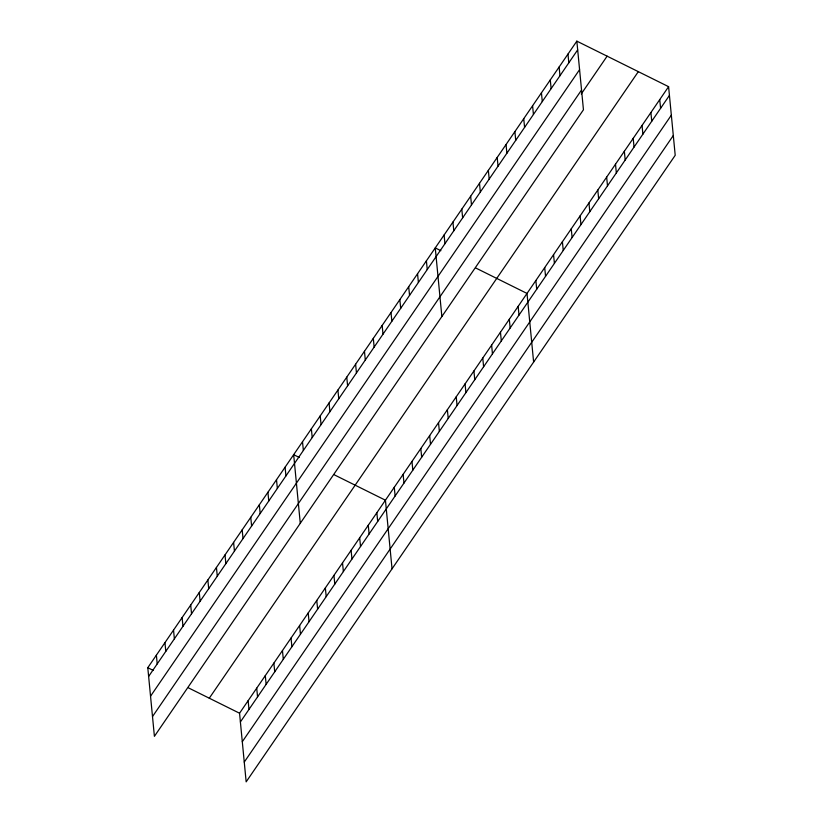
<?xml version="1.0" encoding="UTF-8"?>
<svg xmlns="http://www.w3.org/2000/svg" width="823" height="823" viewBox="0 0 823 823"><rect width="100%" height="100%" fill="white"/><g stroke="black" fill="none" stroke-linecap="round" stroke-linejoin="round"><path stroke-width="1.23" d="M576.841 41.15L583.445 109.778L154.405 736.328L147.79 667.7L576.841 41.15L668.595 86.672L675.21 155.3L246.159 781.85L239.555 713.222L668.595 86.672M148.634 676.424L577.674 49.874M150.537 696.196L579.577 69.646M152.502 716.566L581.542 90.005M581.254 93.945L607.117 56.17M209.279 698.202L638.319 71.652M240.398 721.946L669.438 95.396M242.301 741.718L671.342 115.158M244.256 762.077L673.296 135.528M440.861 250.696L435.254 247.908L441.858 316.536M475.931 268.092L527.008 293.43L533.623 362.058M299.274 457.454L293.667 454.677L300.282 523.305M334.354 474.861L385.431 500.199L392.036 568.816M147.79 667.7L153.407 670.488M188.477 687.884L239.555 713.222M659.748 99.593L660.591 108.317M650.9 112.514L651.744 121.238M642.053 125.435L642.886 134.159M633.206 138.357L634.039 147.08M624.348 151.278L625.192 160.001M615.501 164.209L616.345 172.933M606.654 177.13L607.497 185.854M597.807 190.051L598.64 198.775M588.959 202.972L589.793 211.696M567.983 54.071L568.827 62.795M580.112 215.893L580.945 224.617M559.136 66.992L559.979 75.716M571.255 228.815L572.098 237.538M550.289 79.913L551.132 88.637M562.407 241.746L563.251 250.47M541.441 92.845L542.285 101.568M553.56 254.667L554.404 263.391M532.594 105.766L533.427 114.49M544.713 267.588L545.546 276.312M523.747 118.687L524.58 127.411M535.866 280.509L536.699 289.233M514.889 131.608L515.733 140.332M506.042 144.529L506.886 153.253M518.161 306.351L519.004 315.075M497.195 157.45L498.038 166.174M509.314 319.273L510.157 327.996M488.348 170.382L489.191 179.105M500.466 332.204L501.31 340.928M479.5 183.303L480.334 192.026M491.619 345.125L492.452 353.849M470.653 196.224L471.486 204.948M482.772 358.046L483.605 366.77M461.796 209.145L462.639 217.869M473.914 370.967L474.758 379.691M452.948 222.066L453.792 230.79M465.067 383.888L465.911 392.612M444.101 234.987L444.945 243.711M456.22 396.809L457.063 405.533M447.373 409.741L448.216 418.465M426.407 260.84L427.24 269.563M438.525 422.662L439.359 431.386M417.559 273.761L418.393 282.484M429.678 435.583L430.511 444.307M408.702 286.682L409.545 295.406M420.82 448.504L421.664 457.228M399.855 299.603L400.698 308.327M411.973 461.425L412.817 470.149M391.007 312.524L391.851 321.248M403.126 474.346L403.97 483.07M382.16 325.445L383.004 334.169M394.279 487.267L395.122 495.991M373.313 338.376L374.146 347.1M364.466 351.298L365.299 360.021M376.852 512.729L377.685 521.453M355.608 364.219L356.452 372.942M368.272 525.259L369.105 533.983M346.761 377.14L347.604 385.864M359.682 537.789L360.525 546.513M337.914 390.061L338.757 398.785M351.102 550.32L351.946 559.043M329.066 402.982L329.91 411.706M342.522 562.85L343.366 571.574M320.219 415.903L321.052 424.627M333.943 575.38L334.786 584.104M311.372 428.834L312.205 437.558M325.363 587.91L326.206 596.634M302.514 441.756L303.358 450.479M316.783 600.44L317.627 609.164M308.203 612.97L309.047 621.694M285.087 467.207L285.931 475.931M299.623 625.501L300.457 634.224M276.507 479.737L277.351 488.461M291.044 638.041L291.877 646.765M267.928 492.267L268.771 500.991M282.464 650.571L283.297 659.295M259.348 504.797L260.181 513.521M273.874 663.101L274.717 671.825M250.768 517.328L251.601 526.051M265.294 675.632L266.138 684.355M242.188 529.858L243.022 538.581M256.714 688.162L257.558 696.886M233.609 542.398L234.442 551.122M248.135 700.692L248.978 709.416M225.018 554.928L225.862 563.652M216.439 567.459L217.282 576.182M207.859 579.989L208.703 588.712M199.279 592.519L200.123 601.243M190.699 605.049L191.543 613.773M182.12 617.579L182.963 626.303M173.54 630.109L174.373 638.833M164.96 642.64L165.793 651.363M156.38 655.17L157.214 663.894"/></g></svg>
